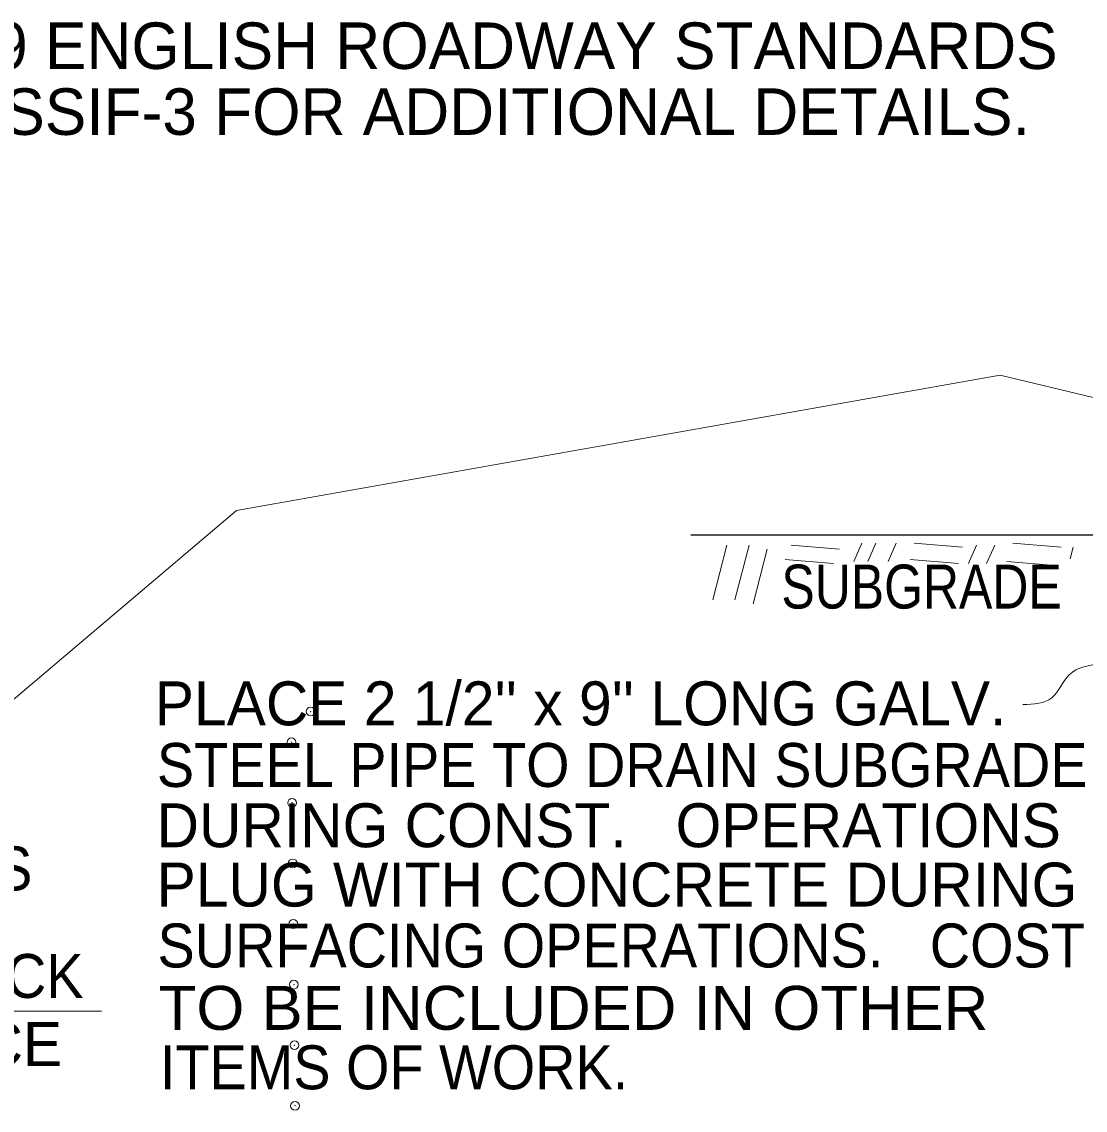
# Model space of a CAD drawing. Extents: x 392 to 763, y 50 to 324.
# Drawn here: x 674.43 to 704.61, y 175.77 to 206.65 of the extents above; entities that cross this region are included whole.
import ezdxf

# ---------------------------------------------------------------- set-up
doc = ezdxf.new("R2010")
doc.units = 0
doc.header["$LTSCALE"] = 0.5
doc.header["$PDMODE"] = 32
doc.header["$PDSIZE"] = 0.25
doc.layers.add('1', color=7, linetype='Continuous', lineweight=13)

msp = doc.modelspace()

# ---------------------------------------------------------------- linework, layer by layer
at = {"layer": '1', "lineweight": 25}
msp.add_line((705.8693, 192.0853), (693.4128, 192.0853), dxfattribs=at)
at = {"layer": '1'}
for p, q in [((694.4413, 191.7993), (694.0407, 190.2556)), ((695.0692, 191.7993), (694.6695, 190.2556)), ((696.2692, 191.7993), (697.6405, 191.6847)), ((698.041, 191.3419), (698.2693, 191.8561)), ((698.4407, 191.3419), (698.669, 191.8561)), ((699.0127, 191.3419), (699.241, 191.8561)), ((699.7552, 191.8561), (701.1265, 191.7424)), ((701.298, 191.2851), (701.5262, 191.7993)), ((701.8122, 191.2851), (702.0405, 191.7993)), ((702.5547, 191.8561), (703.926, 191.7424)), ((695.5835, 191.6847), (695.1838, 190.1411)), ((704.2688, 191.7424), (704.1845, 191.4142)), ((696.0977, 191.3988), (697.469, 191.2851)), ((699.6407, 191.3988), (701.012, 191.2851)), ((702.3833, 191.3419), (703.7547, 191.2272))]:
    msp.add_line(p, q, dxfattribs=at)
for points in [[(642.0522, 190.4174), (650.8612, 186.9943), (673.6898, 186.9932), (680.5253, 192.7902), (702.1945, 196.6264), (707.5529, 195.344)], [(648.3404, 183.9653), (651.0657, 180.5058), (652.8605, 178.5772), (676.6929, 178.5772)]]:
    msp.add_lwpolyline(points, dxfattribs=at)
msp.add_spline([(705.6787, 188.4314), (705.0692, 188.4259), (704.1533, 188.1262), (703.6612, 187.4689), (702.8398, 187.2811)], degree=3, dxfattribs=at)
for p in [(682.63, 187.0821), (682.0855, 186.2113), (682.102, 184.4916), (682.1195, 182.7719), (682.136, 181.0522), (682.1525, 179.3336), (682.1698, 177.6139), (682.1863, 175.8942)]:
    msp.add_point(p, dxfattribs=at)

# ---------------------------------------------------------------- texts
for s, height, p in [('SEE 1999 ENGLISH ROADWAY STANDARDS', 1.32, (666.6503, 205.3131)), ('CICI-2 & SSIF-3 FOR ADDITIONAL DETAILS.', 1.32, (666.6503, 203.4431)), ("PLACE 2 1/2'' x 9'' LONG GALV.", 1.247, (678.2062, 186.6898)), ('DURING CONST.   OPERATIONS', 1.247, (678.2557, 183.2312)), ('PLUG WITH CONCRETE DURING ', 1.247, (678.2575, 181.5482)), ('MASONRY, CAST IN PLACE ', 1.247, (653.7101, 177.0212))]:
    msp.add_text(s, height=height, dxfattribs=at).set_placement(p)
for s, width, p in [('SUBGRADE', 0.85, (695.9868, 190.0036)), ('STEEL PIPE TO DRAIN SUBGRADE', 0.95, (678.2667, 184.9417)), ('PRICE BID FOR OTHER ITEMS', 0.95, (651.7601, 182.0067)), ('SURFACING OPERATIONS.   COST ', 0.95, (678.2823, 179.8202)), ('INLET WALLS BUILT OF BRICK', 0.95, (653.0327, 178.9554)), ('TO BE INCLUDED IN OTHER ', 1.05, (678.3162, 178.0503)), ('ITEMS OF WORK.', 0.95, (678.3528, 176.3636))]:
    msp.add_text(s, height=1.247, dxfattribs=dict(at, width=width)).set_placement(p)

doc.saveas('drawing.dxf')
